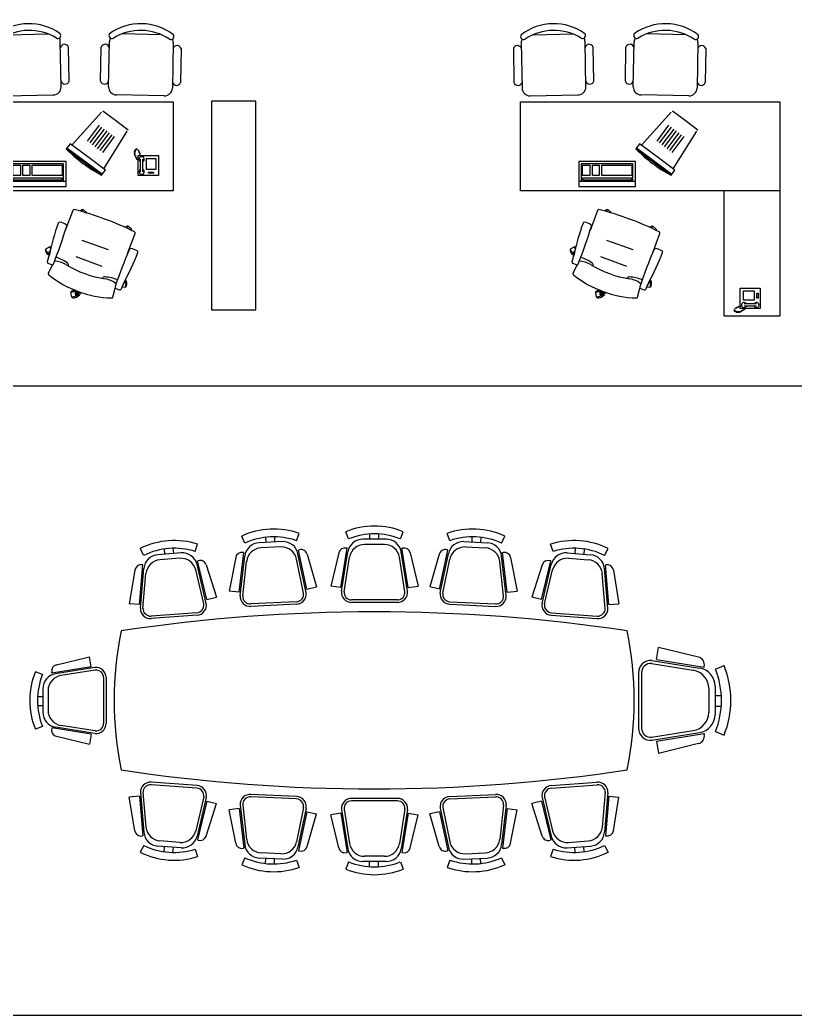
# Model space of a CAD drawing. Header units: millimetres. Extents: x 20731 to 81854, y 49951 to 93037.
# Drawn here: x 56529 to 62658, y 62216 to 70085 of the extents above; entities that cross this region are included whole.
import ezdxf

# ---------------------------------------------------------------- set-up
doc = ezdxf.new("R2010")
doc.units = ezdxf.units.MM
doc.layers.add('www.cad-blocks.net', color=7, linetype='Continuous')

# ---------------------------------------------------------------- blocks, each defined once
blk = doc.blocks.new('A$C54520170')
for p, q in [((1701.6, 2621.6), (1675.9, 2677.2)), ((2109.9, 2640.5), (2130.4, 2698.2)), ((2521.7, 2654.8), (2498.7, 2711.5)), ((2687, 2693.4), (2687, 2652.5)), ((2756.7, 2693.9), (2756.7, 2652.5)), ((2930.5, 2654.8), (2953.6, 2711.5)), ((3321.5, 2640.5), (3301, 2698.2)), ((3729.8, 2621.6), (3755.5, 2677.2)), ((1309.1, 2554.2), (1327.9, 2612.5)), ((1998.1, 2633), (1813.7, 2624.5)), ((1864.9, 2667.8), (1866.8, 2626.9)), ((1934.5, 2671.5), (1936.4, 2630.1)), ((2818.4, 2652.5), (2633.8, 2652.5)), ((2804.9, 2610.9), (2647.4, 2610.9)), ((3433.3, 2633), (3617.7, 2624.5)), ((3496.9, 2671.5), (3495, 2630.1)), ((3566.5, 2667.8), (3564.6, 2626.9)), ((4137.9, 2554.2), (4119.1, 2612.5)), ((901.4, 2524.1), (874.2, 2578.9)), ((1197.5, 2543.7), (1013.4, 2530)), ((1063.4, 2574.7), (1066.4, 2534)), ((1132.8, 2580.4), (1135.9, 2539.1)), ((1656.6, 2233.8), (1692.2, 2546.8)), ((1664.4, 2205.1), (1700, 2518.2)), ((1692.2, 2546.8), (1687.3, 2547.8)), ((1986.4, 2590.9), (1829.1, 2583.6)), ((2185.4, 2229.2), (2121.1, 2537.6)), ((2126.2, 2566.9), (2131, 2568.2)), ((2190.5, 2258.4), (2126.2, 2566.9)), ((2193, 2534.3), (2268.8, 2274.7)), ((2443.7, 2544.9), (2379.9, 2282.1)), ((2458.9, 2269.4), (2508.9, 2580.5)), ((2465.4, 2240.4), (2515.3, 2551.5)), ((2508.9, 2580.5), (2504.1, 2581.7)), ((2986.9, 2240.4), (2936.9, 2551.5)), ((2943.4, 2580.5), (2948.2, 2581.7)), ((2993.3, 2269.4), (2943.4, 2580.5)), ((3008.6, 2544.9), (3072.3, 2282.1)), ((3238.4, 2534.3), (3162.6, 2274.7)), ((3240.9, 2258.4), (3305.2, 2566.9)), ((3246, 2229.2), (3310.3, 2537.6)), ((3305.2, 2566.9), (3300.4, 2568.2)), ((3445, 2590.9), (3602.3, 2583.6)), ((3767, 2205.1), (3731.4, 2518.2)), ((3739.2, 2546.8), (3744.1, 2547.8)), ((3774.8, 2233.8), (3739.2, 2546.8)), ((4249.5, 2543.7), (4433.6, 2530)), ((4314.2, 2580.4), (4311.1, 2539.1)), ((4383.6, 2574.7), (4380.6, 2534)), ((4545.5, 2524.1), (4572.7, 2578.9)), ((867.2, 2135.2), (894.1, 2449.1)), ((894.1, 2449.1), (889.2, 2449.9)), ((1187, 2501.2), (1030, 2489.6)), ((1395.8, 2145.1), (1323.1, 2451.7)), ((1327.4, 2481.1), (1332.1, 2482.6)), ((1400.1, 2174.5), (1327.4, 2481.1)), ((1395, 2450.3), (1478, 2193)), ((1628.7, 2508.2), (1577.1, 2242.8)), ((1684.3, 2202.9), (1715.4, 2477.3)), ((2165.8, 2225.1), (2109.5, 2495.5)), ((2485.1, 2237.3), (2528.9, 2509.9)), ((2967.1, 2237.3), (2923.3, 2509.9)), ((3265.6, 2225.1), (3321.9, 2495.5)), ((3747.1, 2202.9), (3716, 2477.3)), ((3802.7, 2508.2), (3854.3, 2242.8)), ((4051.9, 2450.3), (3969, 2193)), ((4046.8, 2174.5), (4119.6, 2481.1)), ((4051.1, 2145.1), (4123.9, 2451.7)), ((4119.6, 2481.1), (4114.9, 2482.6)), ((4260, 2501.2), (4417, 2489.6)), ((4552.9, 2449.1), (4557.8, 2449.9)), ((4579.8, 2135.2), (4552.9, 2449.1)), ((831.7, 2408.7), (787.5, 2142)), ((875.7, 2106.7), (902.6, 2420.6)), ((895.7, 2105), (919.2, 2380.2)), ((1376.4, 2140.5), (1312.6, 2409.3)), ((4070.6, 2140.5), (4134.4, 2409.3)), ((4551.3, 2105), (4527.7, 2380.2)), ((4571.2, 2106.7), (4544.3, 2420.6)), ((4615.3, 2408.7), (4659.5, 2142)), ((2458.9, 2269.4), (2379.9, 2282.1)), ((2993.3, 2269.4), (3072.3, 2282.1)), ((1656.6, 2233.8), (1577.1, 2242.8)), ((2190.5, 2258.4), (2268.8, 2274.7)), ((3240.9, 2258.4), (3162.6, 2274.7)), ((3774.8, 2233.8), (3854.3, 2242.8)), ((867.2, 2135.2), (787.5, 2142)), ((1400.1, 2174.5), (1478, 2193)), ((2109, 2157.6), (1747.1, 2140.9)), ((2109.9, 2137.6), (1748, 2120.9)), ((2907.3, 2172.5), (2545, 2172.5)), ((2907.3, 2152.5), (2545, 2152.5)), ((3321.5, 2137.6), (3683.4, 2120.9)), ((3322.4, 2157.6), (3684.3, 2140.9)), ((4046.8, 2174.5), (3969, 2193)), ((4579.8, 2135.2), (4659.5, 2142)), ((1321.4, 2071.5), (960.1, 2044.8)), ((1322.9, 2051.6), (961.6, 2024.9)), ((4124, 2051.6), (4485.4, 2024.9)), ((4125.5, 2071.5), (4486.8, 2044.8)), ((4955.4, 1701.5), (4970.7, 1797)), ((5288.7, 1719.9), (4970.7, 1797)), ((211.1, 1659.4), (473.9, 1723.2)), ((486.5, 1644.2), (473.9, 1723.2)), ((4916.5, 1669.8), (5246.4, 1616.8)), ((4920.3, 1693.6), (5296.7, 1633.2)), ((4955.4, 1701.5), (5331.8, 1641)), ((5421.7, 1625.4), (5490.2, 1653.3)), ((101.2, 1581.4), (44.5, 1604.4)), ((175.5, 1594.2), (174.3, 1599.1)), ((486.5, 1644.2), (175.5, 1594.2)), ((515.5, 1637.7), (204.5, 1587.8)), ((518.7, 1618), (246, 1574.2)), ((4813.9, 1597.3), (4813.9, 1158.9)), ((4838.1, 1597.3), (4838.1, 1158.9)), ((5331.8, 1641), (5333.2, 1646.8)), ((583.5, 1558.1), (583.5, 1195.8)), ((603.5, 1558.1), (603.5, 1195.8)), ((103.5, 1469.3), (103.5, 1284.7)), ((145, 1455.7), (145, 1298.3)), ((5368.6, 1473.4), (5368.6, 1282.9)), ((5418.9, 1489.8), (5418.9, 1266.4)), ((62.1, 1407.5), (103.5, 1407.5)), ((62.6, 1337.9), (103.5, 1337.9)), ((5469, 1415.1), (5418.9, 1415.1)), ((5468.3, 1330.8), (5418.9, 1330.8)), ((101.2, 1172.6), (44.5, 1149.5)), ((175.5, 1159.7), (174.3, 1154.9)), ((486.5, 1109.8), (175.5, 1159.7)), ((515.5, 1116.2), (204.5, 1166.2)), ((518.7, 1136), (246, 1179.8)), ((486.5, 1109.8), (473.9, 1030.8)), ((4916.5, 1086.5), (5246.4, 1139.5)), ((4920.3, 1062.6), (5296.7, 1123.1)), ((4955.4, 1054.8), (5331.8, 1115.3)), ((5331.8, 1115.3), (5333.2, 1109.4)), ((5421.7, 1130.8), (5490.2, 1102.9)), ((211.1, 1094.5), (473.9, 1030.8)), ((4955.4, 1054.8), (4970.7, 959.2)), ((5288.7, 1036.4), (4970.7, 959.2)), ((1321.4, 684.5), (960.1, 711.2)), ((1322.9, 704.4), (961.6, 731.1)), ((4124, 704.4), (4485.4, 731.1)), ((4125.5, 684.5), (4486.8, 711.2)), ((875.7, 649.3), (902.6, 335.4)), ((895.7, 651), (919.2, 375.8)), ((2109.9, 618.3), (1748, 635.1)), ((3321.5, 618.3), (3683.4, 635.1)), ((4551.3, 651), (4527.7, 375.8)), ((4571.2, 649.3), (4544.3, 335.4)), ((867.2, 620.8), (787.5, 614)), ((831.7, 347.3), (787.5, 614)), ((867.2, 620.8), (894.1, 306.9)), ((1376.4, 615.4), (1312.6, 346.7)), ((1395.8, 610.8), (1323.1, 304.3)), ((1400.1, 581.4), (1327.4, 274.9)), ((1395, 305.6), (1478, 563)), ((1400.1, 581.4), (1478, 563)), ((1664.4, 550.9), (1700, 237.8)), ((1684.3, 553.1), (1715.4, 278.7)), ((2109, 598.4), (1747.1, 615.1)), ((2907.3, 603.5), (2545, 603.5)), ((2907.3, 583.5), (2545, 583.5)), ((3322.4, 598.4), (3684.3, 615.1)), ((3747.1, 553.1), (3716, 278.7)), ((3767, 550.9), (3731.4, 237.8)), ((4046.8, 581.4), (3969, 563)), ((4051.9, 305.6), (3969, 563)), ((4046.8, 581.4), (4119.6, 274.9)), ((4051.1, 610.8), (4123.9, 304.3)), ((4070.6, 615.4), (4134.4, 346.7)), ((4579.8, 620.8), (4552.9, 306.9)), ((4579.8, 620.8), (4659.5, 614)), ((4615.3, 347.3), (4659.5, 614)), ((1656.6, 522.2), (1577.1, 513.2)), ((1628.7, 247.8), (1577.1, 513.2)), ((1656.6, 522.2), (1692.2, 209.2)), ((2165.8, 530.9), (2109.5, 260.5)), ((2185.4, 526.8), (2121.1, 218.4)), ((2190.5, 497.5), (2126.2, 189.1)), ((2190.5, 497.5), (2268.8, 481.2)), ((2193, 221.7), (2268.8, 481.2)), ((2458.9, 486.5), (2379.9, 473.9)), ((2443.7, 211.1), (2379.9, 473.9)), ((2458.9, 486.5), (2508.9, 175.5)), ((2465.4, 515.5), (2515.3, 204.5)), ((2485.1, 518.7), (2528.9, 246)), ((2967.1, 518.7), (2923.3, 246)), ((2986.9, 515.5), (2936.9, 204.5)), ((2993.3, 486.5), (2943.4, 175.5)), ((2993.3, 486.5), (3072.3, 473.9)), ((3008.6, 211.1), (3072.3, 473.9)), ((3240.9, 497.5), (3162.6, 481.2)), ((3238.4, 221.7), (3162.6, 481.2)), ((3240.9, 497.5), (3305.2, 189.1)), ((3246, 526.8), (3310.3, 218.4)), ((3265.6, 530.9), (3321.9, 260.5)), ((3774.8, 522.2), (3739.2, 209.2)), ((3774.8, 522.2), (3854.3, 513.2)), ((3802.7, 247.8), (3854.3, 513.2)), ((894.1, 306.9), (889.2, 306.1)), ((1187, 254.8), (1030, 266.4)), ((1327.4, 274.9), (1332.1, 273.4)), ((4119.6, 274.9), (4114.9, 273.4)), ((4260, 254.8), (4417, 266.4)), ((4552.9, 306.9), (4557.8, 306.1)), ((901.4, 231.9), (874.2, 177)), ((1197.5, 212.3), (1013.4, 225.9)), ((1063.4, 181.2), (1066.4, 222)), ((1132.8, 175.5), (1135.9, 216.9)), ((1309.1, 201.8), (1327.9, 143.5)), ((1692.2, 209.2), (1687.3, 208.2)), ((1986.4, 165.1), (1829.1, 172.4)), ((2126.2, 189.1), (2131, 187.7)), ((2508.9, 175.5), (2504.1, 174.3)), ((2943.4, 175.5), (2948.2, 174.3)), ((3305.2, 189.1), (3300.4, 187.7)), ((3445, 165.1), (3602.3, 172.4)), ((3739.2, 209.2), (3744.1, 208.2)), ((4137.9, 201.8), (4119.1, 143.5)), ((4249.5, 212.3), (4433.6, 225.9)), ((4314.2, 175.5), (4311.1, 216.9)), ((4383.6, 181.2), (4380.6, 222)), ((4545.5, 231.9), (4572.7, 177)), ((1701.6, 134.4), (1675.9, 78.8)), ((1998.1, 123), (1813.7, 131.5)), ((1864.9, 88.2), (1866.8, 129)), ((1934.5, 84.4), (1936.4, 125.8)), ((2109.9, 115.5), (2130.4, 57.8)), ((2521.7, 101.2), (2498.7, 44.5)), ((2818.4, 103.5), (2633.8, 103.5)), ((2804.9, 145), (2647.4, 145)), ((2687, 62.6), (2687, 103.5)), ((2756.7, 62.1), (2756.7, 103.5)), ((2930.5, 101.2), (2953.6, 44.5)), ((3321.5, 115.5), (3301, 57.8)), ((3433.3, 123), (3617.7, 131.5)), ((3496.9, 84.4), (3495, 125.8)), ((3566.5, 88.2), (3564.6, 129)), ((3729.8, 134.4), (3755.5, 78.8))]:
    blk.add_line(p, q)
for centre, radius, start, end in [((2726.1, 2152.5), 603.5, 67.85911, 112.14089), ((1928.9, 2129.3), 603.5, 70.50311, 114.78488), ((2726.1, 2152.5), 542.3, 67.85911, 112.14089), ((3502.5, 2129.3), 603.5, 65.21512, 109.49689), ((1142.3, 2038.2), 603.5, 72.08514, 116.36691), ((1819.2, 2504.6), 120, 92.64399, 173.52032), ((1928.9, 2129.3), 542.3, 70.50311, 114.78488), ((2003.6, 2513.1), 120, 11.76767, 92.64399), ((2633.8, 2532.5), 120, 90, 170.87633), ((2647.4, 2490.9), 120, 90, 170.87633), ((2804.9, 2490.9), 120, 9.12367, 90), ((2818.4, 2532.5), 120, 9.12367, 90), ((3427.8, 2513.1), 120, 87.35601, 168.23233), ((3502.5, 2129.3), 542.3, 65.21512, 109.49689), ((3612.2, 2504.6), 120, 6.47968, 87.35601), ((4304.7, 2038.2), 603.5, 63.63309, 107.91486), ((1142.3, 2038.2), 542.3, 72.08514, 116.36691), ((1022.2, 2410.4), 120, 94.22602, 175.10235), ((1206.3, 2424), 120, 13.3497, 94.22602), ((1677.8, 2498.7), 50, 79.00732, 169.00732), ((1834.7, 2463.7), 120, 92.64399, 173.52032), ((1992, 2471), 120, 11.76767, 92.64399), ((2145, 2520.3), 50, 16.28067, 106.28067), ((2492.3, 2533.1), 50, 76.36333, 166.36333), ((2960, 2533.1), 50, 13.63667, 103.63667), ((3286.4, 2520.3), 50, 73.71933, 163.71933), ((3439.4, 2471), 120, 87.35601, 168.23233), ((3596.7, 2463.7), 120, 6.47968, 87.35601), ((3753.6, 2498.7), 50, 10.99268, 100.99268), ((4240.6, 2424), 120, 85.77398, 166.6503), ((4304.7, 2038.2), 542.3, 63.63309, 107.91486), ((4424.8, 2410.4), 120, 4.89765, 85.77398), ((881, 2400.5), 50, 80.58935, 170.58935), ((1038.8, 2369.9), 120, 94.22602, 175.10235), ((1195.8, 2381.5), 120, 13.3497, 94.22602), ((1347.4, 2435), 50, 17.8627, 107.8627), ((4099.5, 2435), 50, 72.1373, 162.1373), ((4251.1, 2381.5), 120, 85.77398, 166.6503), ((4408.2, 2369.9), 120, 4.89765, 85.77398), ((4566, 2400.5), 50, 9.41065, 99.41065), ((1744.3, 2200.8), 80, 176.9334, 272.64399), ((1744.3, 2200.8), 60, 176.9334, 272.64399), ((2106.2, 2217.5), 60, 272.64399, 8.35459), ((2106.2, 2217.5), 80, 272.64399, 8.35459), ((2545, 2232.5), 80, 174.28941, 270), ((2545, 2232.5), 60, 174.28941, 270), ((2907.3, 2232.5), 80, 270, 5.71059), ((2907.3, 2232.5), 60, 270, 5.71059), ((3325.2, 2217.5), 80, 171.64541, 267.35601), ((3325.2, 2217.5), 60, 171.64541, 267.35601), ((3687.1, 2200.8), 80, 267.35601, 3.0666), ((3687.1, 2200.8), 60, 267.35601, 3.0666), ((1317, 2131.3), 60, 274.22602, 9.93662), ((1317, 2131.3), 80, 274.22602, 9.93662), ((4129.9, 2131.3), 80, 170.06338, 265.77398), ((4129.9, 2131.3), 60, 170.06338, 265.77398), ((2723.5, -11330.3), 13408.3, 81.42169, 98.57831), ((955.7, 2104.6), 80, 178.51543, 274.22602), ((955.7, 2104.6), 60, 178.51543, 274.22602), ((4491.3, 2104.6), 80, 265.77398, 1.48457), ((4491.3, 2104.6), 60, 265.77398, 1.48457), ((3389.7, 1378), 2722.4, 168.34439, 191.65561), ((2057.2, 1378), 2722.4, 348.34439, 11.65561), ((222.9, 1610.8), 50, 103.63667, 193.63667), ((4910.7, 1597.3), 96.8, 84.28941, 180), ((4910.7, 1597.3), 72.6, 84.28941, 180), ((5274.4, 1661.1), 60.5, 346.36333, 76.36333), ((4813.9, 1378.1), 730.2, 337.85911, 22.14089), ((603.5, 1377), 603.5, 157.85911, 202.14089), ((603.5, 1377), 542.3, 157.85911, 202.14089), ((223.5, 1469.3), 120, 99.12367, 180), ((265, 1455.7), 120, 99.12367, 180), ((523.5, 1558.1), 80, 0, 95.71059), ((523.5, 1558.1), 60, 0, 95.71059), ((5223.4, 1473.4), 145.2, 0, 80.87633), ((5273.7, 1489.8), 145.2, 0, 80.87633), ((4813.9, 1378.1), 656.2, 337.85911, 22.14089), ((223.5, 1284.7), 120, 180, 260.87633), ((265, 1298.3), 120, 180, 260.87633), ((5223.4, 1282.9), 145.2, 279.12367, 0), ((5273.7, 1266.4), 145.2, 279.12367, 0), ((523.5, 1195.8), 80, 264.28941, 0), ((523.5, 1195.8), 60, 264.28941, 0), ((222.9, 1143.1), 50, 166.36333, 256.36333), ((4910.7, 1158.9), 96.8, 180, 275.71059), ((4910.7, 1158.9), 72.6, 180, 275.71059), ((5274.4, 1095.2), 60.5, 283.63667, 13.63667), ((2723.5, 14086.3), 13408.3, 261.42169, 278.57831), ((955.7, 651.3), 80, 85.77398, 181.48457), ((955.7, 651.3), 60, 85.77398, 181.48457), ((4491.3, 651.3), 80, 358.51543, 94.22602), ((4491.3, 651.3), 60, 358.51543, 94.22602), ((1317, 624.6), 60, 350.06338, 85.77398), ((1317, 624.6), 80, 350.06338, 85.77398), ((1744.3, 555.1), 80, 87.35601, 183.0666), ((3687.1, 555.1), 80, 356.9334, 92.64399), ((4129.9, 624.6), 80, 94.22602, 189.93662), ((4129.9, 624.6), 60, 94.22602, 189.93662), ((1744.3, 555.1), 60, 87.35601, 183.0666), ((2106.2, 538.4), 60, 351.64541, 87.35601), ((2106.2, 538.4), 80, 351.64541, 87.35601), ((2545, 523.5), 80, 90, 185.71059), ((2545, 523.5), 60, 90, 185.71059), ((2907.3, 523.5), 80, 354.28941, 90), ((2907.3, 523.5), 60, 354.28941, 90), ((3325.2, 538.4), 80, 92.64399, 188.35459), ((3325.2, 538.4), 60, 92.64399, 188.35459), ((3687.1, 555.1), 60, 356.9334, 92.64399), ((881, 355.4), 50, 189.41065, 279.41065), ((1022.2, 345.6), 120, 184.89765, 265.77398), ((1038.8, 386), 120, 184.89765, 265.77398), ((1195.8, 374.4), 120, 265.77398, 346.6503), ((4251.1, 374.4), 120, 193.3497, 274.22602), ((4408.2, 386), 120, 274.22602, 355.10235), ((4424.8, 345.6), 120, 274.22602, 355.10235), ((4566, 355.4), 50, 260.58935, 350.58935), ((1206.3, 332), 120, 265.77398, 346.6503), ((1347.4, 321), 50, 252.1373, 342.1373), ((1677.8, 257.3), 50, 190.99268, 280.99268), ((1819.2, 251.4), 120, 186.47968, 267.35601), ((1834.7, 292.2), 120, 186.47968, 267.35601), ((1992, 285), 120, 267.35601, 348.23233), ((2647.4, 265), 120, 189.12367, 270), ((2804.9, 265), 120, 270, 350.87633), ((3439.4, 285), 120, 191.76767, 272.64399), ((3596.7, 292.2), 120, 272.64399, 353.52032), ((3612.2, 251.4), 120, 272.64399, 353.52032), ((3753.6, 257.3), 50, 259.00732, 349.00732), ((4099.5, 321), 50, 197.8627, 287.8627), ((4240.6, 332), 120, 193.3497, 274.22602), ((1142.3, 717.8), 603.5, 243.63309, 287.91486), ((1142.3, 717.8), 542.3, 243.63309, 287.91486), ((2003.6, 242.8), 120, 267.35601, 348.23233), ((2145, 235.7), 50, 253.71933, 343.71933), ((2492.3, 222.9), 50, 193.63667, 283.63667), ((2633.8, 223.5), 120, 189.12367, 270), ((2818.4, 223.5), 120, 270, 350.87633), ((2960, 222.9), 50, 256.36333, 346.36333), ((3286.4, 235.7), 50, 196.28067, 286.28067), ((3427.8, 242.8), 120, 191.76767, 272.64399), ((4304.7, 717.8), 603.5, 252.08514, 296.36691), ((4304.7, 717.8), 542.3, 252.08514, 296.36691), ((1928.9, 626.7), 603.5, 245.21512, 289.49689), ((1928.9, 626.7), 542.3, 245.21512, 289.49689), ((2726.1, 603.5), 542.3, 247.85911, 292.14089), ((3502.5, 626.7), 603.5, 250.50311, 294.78488), ((3502.5, 626.7), 542.3, 250.50311, 294.78488), ((2726.1, 603.5), 603.5, 247.85911, 292.14089)]:
    blk.add_arc(centre, radius, start, end)
blk = doc.blocks.new('A$C49B50080')
for p, q in [((156.9, 2175.8), (469.6, 2181.4)), ((1364.5, 2175.8), (1051.8, 2181.4)), ((0, 2065.2), (4.8, 1797.4)), ((62.2, 2111), (68.7, 1753.8)), ((572.9, 1762.9), (566.5, 2120.1)), ((636, 1808.7), (631.2, 2076.6)), ((885.3, 1808.7), (890.2, 2076.6)), ((948.4, 1762.9), (954.9, 2120.1)), ((1459.1, 2111), (1452.7, 1753.8)), ((1521.4, 2065.2), (1516.6, 1797.4)), ((132.8, 1691.9), (511, 1698.8)), ((1388.5, 1691.9), (1010.3, 1698.8)), ((19, 1643.6), (1458.4, 1643.6)), ((19, 941.7), (19, 1643.6)), ((903.1, 1573.9), (1003.1, 1499)), ((1458.4, 1643.6), (1458.4, 941.7)), ((2111.9, 1650), (1761.9, 1650)), ((1761.9, 1650), (1761.9, 0)), ((2111.9, 0), (2111.9, 1650)), ((658.7, 1302.3), (893.1, 1563.9)), ((1003.1, 1499), (1103.2, 1424)), ((781.7, 1334.4), (875.7, 1459.8)), ((801.7, 1319.4), (895.7, 1444.8)), ((821.7, 1304.4), (915.7, 1429.8)), ((841.7, 1289.4), (935.7, 1414.8)), ((861.7, 1274.4), (955.7, 1399.8)), ((881.7, 1259.4), (975.7, 1384.8)), ((901.7, 1244.4), (995.7, 1369.8)), ((1093.2, 1414), (907.1, 1116.1)), ((643.2, 1313.9), (613.2, 1273.9)), ((613.2, 1273.9), (753.2, 1168.9)), ((619.2, 1281.9), (899.3, 1072)), ((783.2, 1208.9), (643.2, 1313.9)), ((1169, 1262.8), (1157.3, 1266.7)), ((1178.2, 1268.4), (1166.5, 1272.3)), ((1188.6, 1258.9), (1176.8, 1262.8)), ((1188.6, 1258.9), (1176.8, 1262.8)), ((923.2, 1104), (783.2, 1208.9)), ((1161.2, 1247.2), (1149.5, 1251.1)), ((1161.2, 1239.4), (1149.5, 1243.3)), ((1161.2, 1231.5), (1149.5, 1235.4)), ((1161.2, 1223.7), (1149.5, 1227.6)), ((1165.1, 1255), (1153.4, 1258.9)), ((1165.1, 1215.9), (1153.4, 1219.8)), ((1169, 1208.1), (1157.3, 1212)), ((1172.9, 1200.3), (1161.2, 1204.2)), ((1176.8, 1192.4), (1165.1, 1196.3)), ((1180.8, 1184.6), (1169, 1188.5)), ((1192.5, 1251.1), (1180.8, 1255)), ((1192.5, 1251.1), (1180.8, 1255)), ((1182.7, 1220.3), (1343.1, 1220.3)), ((1182.7, 1061.8), (1182.7, 1220.3)), ((1196.4, 1243.3), (1184.7, 1247.2)), ((1196.4, 1243.3), (1184.7, 1247.2)), ((1200.3, 1235.4), (1188.6, 1239.4)), ((1200.3, 1235.4), (1188.6, 1239.4)), ((1203.4, 1209.3), (1196.4, 1231.5)), ((1203.4, 1209.3), (1196.4, 1231.5)), ((1200.6, 1092.4), (1200.6, 1190.2)), ((1220.1, 1092.4), (1220.1, 1190.2)), ((1249, 1195.7), (1322.3, 1195.7)), ((1249, 1110.2), (1249, 1195.7)), ((1322.3, 1195.7), (1322.3, 1110.2)), ((1343.1, 1220.3), (1343.1, 1061.8)), ((611.8, 1174.2), (161.8, 1174.2)), ((161.8, 1174.2), (161.8, 974.2)), ((591.3, 1153.7), (182.3, 1153.7)), ((182.3, 1153.7), (182.3, 1018.2)), ((192.3, 1061.8), (192.3, 1143.7)), ((192.3, 1143.7), (250.8, 1143.7)), ((250.8, 1143.7), (250.8, 1061.8)), ((270.8, 1061.8), (270.8, 1143.7)), ((270.8, 1143.7), (325, 1143.7)), ((325, 1143.7), (325, 1061.8)), ((345, 1061.8), (345, 1143.7)), ((345, 1143.7), (581.3, 1143.7)), ((581.3, 1143.7), (581.3, 1061.8)), ((591.3, 1018.2), (591.3, 1153.7)), ((611.8, 974.2), (611.8, 1174.2)), ((753.2, 1168.9), (893.3, 1063.9)), ((893.3, 1063.9), (923.2, 1104)), ((1322.3, 1110.2), (1249, 1110.2)), ((250.8, 1061.8), (192.3, 1061.8)), ((581.3, 1041.8), (192.3, 1041.8)), ((192.3, 1041.8), (192.3, 1028.2)), ((192.3, 1028.2), (581.3, 1028.2)), ((325, 1061.8), (270.8, 1061.8)), ((581.3, 1061.8), (345, 1061.8)), ((581.3, 1028.2), (581.3, 1041.8)), ((1343.1, 1061.8), (1182.7, 1061.8)), ((1264.3, 1088.8), (1304, 1088.8)), ((1264.3, 1079.7), (1264.3, 1088.8)), ((1304, 1079.7), (1264.3, 1079.7)), ((1304, 1088.8), (1304, 1079.7)), ((161.8, 1018.2), (611.8, 1018.2)), ((161.8, 974.2), (611.8, 974.2)), ((1458.4, 941.7), (19, 941.7)), ((733.6, 777.5), (748, 793)), ((775.8, 767), (748, 793)), ((664.9, 786.1), (606.1, 626.3)), ((774.7, 765.9), (775.8, 767)), ((1088.7, 647.9), (1101.6, 662.9)), ((1130.4, 638.2), (1101.6, 662.9)), ((1124.3, 631.1), (1130.4, 638.2)), ((1098.8, 445), (1157.6, 604.8)), ((483.4, 498.8), (450.1, 480.5)), ((474.3, 436.7), (450.1, 480.5)), ((490.9, 485.3), (483.4, 498.8)), ((946.7, 473.5), (740.3, 549.5)), ((476.9, 444.7), (481.6, 444.5)), ((477.6, 439.7), (480.6, 439.5)), ((478, 449.7), (482.7, 449.5)), ((481.1, 454.5), (483.8, 454.4)), ((898.4, 342.1), (691.9, 418.1)), ((498.8, 356), (470.2, 366.5)), ((472, 289), (503.6, 355.4)), ((982.1, 101.2), (1001.2, 172.3)), ((1005.2, 169.6), (1033.7, 159.1)), ((1053.5, 181.6), (1080, 178.3)), ((1075.6, 219.6), (1073.3, 221.4)), ((1079.4, 223), (1075.7, 225.9)), ((1081.8, 227.4), (1078.1, 230.4)), ((1086.2, 227.9), (1080, 178.3)), ((1082.6, 233.2), (1080.5, 234.8)), ((687.4, 145.4), (648.1, 137.9)), ((648.1, 137.9), (655.3, 100.6)), ((700.2, 109.2), (655.3, 100.6)), ((690, 152.7), (684, 135.8)), ((689.5, 122), (699.5, 149)), ((693.2, 117.5), (704.1, 147.2)), ((697.6, 115), (708.8, 145.5)), ((702.6, 114.1), (713.5, 143.8)), ((708.3, 115.1), (718.2, 142.1)), ((727.8, 138.7), (721.5, 122)), ((1761.9, 0), (2111.9, 0))]:
    blk.add_line(p, q)
for centre, radius, start, end in [((319.3, 1842.4), 420.3, 54.162, 127.9018), ((320.1, 1796.7), 412.7, 58.60765, 123.45615), ((1202.1, 1842.4), 420.3, 52.0982, 125.838), ((1201.3, 1796.7), 412.7, 56.54385, 121.39235), ((80.1, 2160.6), 23.2, 144.74393, 302.50871), ((125.3, 2112.2), 63, 153.44746, 181.0319), ((546.9, 2169), 23.2, 239.55508, 37.31987), ((503.5, 2119), 63, 1.0319, 28.61634), ((974.5, 2169), 23.2, 142.68013, 300.44492), ((1017.9, 2119), 63, 151.38366, 178.9681), ((1441.3, 2160.6), 23.2, 237.49129, 35.25607), ((1396.1, 2112.2), 63, 358.9681, 26.55254), ((31.7, 2056.6), 32.8, 17.2921, 164.77169), ((599.9, 2066.9), 32.8, 17.2921, 171.73727), ((921.5, 2066.9), 32.8, 8.26273, 162.7079), ((1489.7, 2056.6), 32.8, 15.22831, 162.7079), ((604.4, 1817.3), 32.8, 190.32653, 344.77169), ((917, 1817.3), 32.8, 195.22831, 349.67347), ((36.2, 1807.1), 32.8, 197.2921, 344.77169), ((131.7, 1755), 63, 181.0319, 271.0319), ((509.9, 1761.8), 63, 271.0319, 1.0319), ((1011.5, 1761.8), 63, 178.9681, 268.9681), ((1389.7, 1755), 63, 268.9681, 358.9681), ((1485.2, 1807.1), 32.8, 195.22831, 342.7079), ((1445.6, 2092.7), 1167.7, 224.52814, 241.76721), ((1210.4, 1190.2), 20.5, 298.49146, 241.50854), ((1210.4, 1190.2), 20.5, 298.49146, 241.50854), ((1210.4, 1092.4), 20.5, 118.49146, 61.50854), ((674.3, 782.7), 10, 76.11413, 159.79583), ((123.6, -1444.6), 2304.4, 63.47754, 76.11413), ((796.7, 711.8), 100, 127.94273, 136.83516), ((741.4, 782.8), 10, 58.98763, 127.94273), ((2312.6, 50.8), 1872.8, 160.18772, 168.12046), ((-3177.5, 1827.9), 3969.8, 338.32449, 342.91432), ((560, 682.1), 10, 82.32845, 160.18772), ((544.7, 568.2), 125, 56.87948, 82.32845), ((607.5, 664.5), 10, 342.91432, 56.87948), ((1153.8, 584), 100, 130.45863, 137.30858), ((1095.4, 652.5), 10, 61.50353, 130.45863), ((1121, 630.5), 10, 345.83616, 37.31141), ((1148.2, 608.3), 10, 339.79583, 63.47754), ((457.8, 471), 10, 130.98763, 199.94273), ((487.4, 487.3), 10, 53.67979, 106.79551), ((4758.6, -1092.7), 3969.8, 156.67735, 161.26717), ((1122.4, 475), 10, 82.71219, 156.67735), ((1107.8, 360.9), 125, 57.26322, 82.71219), ((542.4, 501.7), 100, 199.94273, 217.84041), ((471.3, 446.5), 10, 217.84041, 286.79551), ((-9.4, 539.2), 500, 341.31689, 348.12046), ((491.9, 444.1), 20, 107.98646, 227.4202), ((412, 71.9), 365.3, 54.57659, 70.7015), ((-573.7, 1113), 1872.8, 331.47121, 339.40395), ((1170, 457.7), 10, 339.40395, 57.26322), ((473.7, 375.9), 10, 161.31689, 249.79583), ((502.3, 365.3), 10, 249.79583, 338.32449), ((514.1, 201.2), 185, 58.48699, 87.80209), ((1052.5, 1079.4), 845.1, 238.48699, 261.10468), ((612.1, 353.2), 20, 339.79583, 54.57659), ((481.1, 284.7), 10, 154.57686, 231.58005), ((1001.5, 940.9), 847.6, 231.58005, 268.01162), ((917.1, 241), 20, 85.01508, 159.79583), ((887.1, -103), 365.3, 68.89017, 85.01508), ((893.2, 61.7), 185, 51.78958, 81.10468), ((1067.6, 232.3), 20, 272.17147, 31.60521), ((1008.6, 179), 10, 161.26717, 249.79583), ((1037.2, 168.5), 10, 249.79583, 338.27478), ((1511, -20.3), 500, 151.47121, 158.27478), ((1079.4, 190.5), 10, 274.98763, 343.94273), ((1082.9, 218.3), 10, 1.84041, 70.79551), ((992.9, 215.4), 100, 343.94273, 1.84041), ((660.3, 138.1), 10, 109.84041, 178.79551), ((690.9, 53.4), 100, 91.94273, 109.84041), ((666.7, 104.9), 10, 202.98763, 271.94273), ((663.6, 194.8), 100, 271.94273, 289.84041), ((702.8, 129.1), 20, 160.22409, 339.36758), ((687.8, 143.4), 10, 76.28629, 91.94273), ((694.2, 110.2), 10, 289.84041, 353.76005), ((972.5, 103.8), 10, 268.01162, 345.01481)]:
    blk.add_arc(centre, radius, start, end)
blk = doc.blocks.new('A$C47D9055B')
for p, q in [((156.9, 2224.1), (469.6, 2229.7)), ((1364.5, 2224.1), (1051.8, 2229.7)), ((62.2, 2159.4), (68.7, 1802.2)), ((572.9, 1811.2), (566.5, 2168.4)), ((636, 1857), (631.2, 2124.9)), ((885.3, 1857), (890.2, 2124.9)), ((948.4, 1811.2), (954.9, 2168.4)), ((1459.1, 2159.4), (1452.7, 1802.2)), ((0, 2113.6), (4.8, 1845.7)), ((1521.4, 2113.6), (1516.6, 1845.7)), ((132.8, 1740.3), (511, 1747.1)), ((1388.5, 1740.3), (1010.3, 1747.1)), ((55.5, 1692), (2106.7, 1692)), ((55.5, 990), (55.5, 1692)), ((2106.7, 1692), (2106.7, 0)), ((1013.2, 1350.6), (1247.6, 1612.3)), ((1257.6, 1622.3), (1357.7, 1547.3)), ((1136.2, 1382.7), (1230.2, 1508.1)), ((1357.7, 1547.3), (1457.7, 1472.3)), ((1156.2, 1367.7), (1250.2, 1493.1)), ((1176.2, 1352.7), (1270.2, 1478.1)), ((1196.2, 1337.7), (1290.2, 1463.1)), ((1216.2, 1322.7), (1310.2, 1448.1)), ((1236.2, 1307.7), (1330.2, 1433.1)), ((1256.2, 1292.7), (1350.2, 1418.1)), ((1447.7, 1462.3), (1261.6, 1164.4)), ((997.7, 1362.2), (967.7, 1322.2)), ((1137.7, 1257.2), (997.7, 1362.2)), ((967.7, 1322.2), (1107.8, 1217.2)), ((973.7, 1330.2), (1253.8, 1120.3)), ((966.3, 1222.6), (516.3, 1222.6)), ((516.3, 1222.6), (516.3, 1022.6)), ((945.8, 1202), (536.9, 1202)), ((536.9, 1202), (536.9, 1066.5)), ((546.9, 1110.1), (546.9, 1192)), ((546.9, 1192), (605.3, 1192)), ((605.3, 1192), (605.3, 1110.1)), ((625.3, 1110.1), (625.3, 1192)), ((625.3, 1192), (679.5, 1192)), ((679.5, 1192), (679.6, 1110.1)), ((699.6, 1110.1), (699.5, 1192)), ((699.5, 1192), (935.8, 1192)), ((935.8, 1192), (935.8, 1110.2)), ((945.8, 1066.6), (945.8, 1202)), ((966.3, 1022.6), (966.3, 1222.6)), ((1107.8, 1217.2), (1247.8, 1112.3)), ((1277.8, 1152.3), (1137.7, 1257.2)), ((605.3, 1110.1), (546.9, 1110.1)), ((679.6, 1110.1), (625.3, 1110.1)), ((935.8, 1110.2), (699.6, 1110.1)), ((1247.8, 1112.3), (1277.8, 1152.3)), ((516.3, 1066.5), (966.3, 1066.6)), ((935.8, 1090.2), (546.9, 1090.1)), ((546.9, 1090.1), (546.9, 1076.5)), ((546.9, 1076.5), (935.8, 1076.6)), ((935.8, 1076.6), (935.8, 1090.2)), ((2106.7, 990), (55.5, 990)), ((516.3, 1022.6), (966.3, 1022.6)), ((1668, 0), (1668, 990)), ((664.9, 834.5), (606.1, 674.7)), ((733.6, 825.9), (748, 841.3)), ((775.8, 815.3), (748, 841.3)), ((774.7, 814.2), (775.8, 815.3)), ((1088.7, 696.2), (1101.6, 711.3)), ((1130.4, 686.5), (1101.6, 711.3)), ((1098.8, 493.3), (1157.6, 653.1)), ((1124.3, 679.4), (1130.4, 686.5)), ((946.7, 521.8), (740.3, 597.8)), ((483.4, 547.1), (450.1, 528.8)), ((474.3, 485), (450.1, 528.8)), ((476.9, 493), (481.6, 492.8)), ((477.6, 488), (480.6, 487.9)), ((478, 498), (482.7, 497.8)), ((481.1, 502.9), (483.8, 502.8)), ((490.9, 533.6), (483.4, 547.1)), ((498.8, 404.3), (470.2, 414.8)), ((472, 337.3), (503.6, 403.8)), ((898.4, 390.4), (691.9, 466.4)), ((1075.6, 267.9), (1073.3, 269.7)), ((1079.4, 271.3), (1075.7, 274.2)), ((1081.8, 275.8), (1078.1, 278.7)), ((1086.2, 276.2), (1080, 226.6)), ((1082.6, 281.5), (1080.5, 283.2)), ((687.4, 193.8), (648.1, 186.2)), ((648.1, 186.2), (655.3, 148.9)), ((700.2, 157.5), (655.3, 148.9)), ((690, 201), (684, 184.1)), ((689.5, 170.3), (699.5, 197.3)), ((693.2, 165.8), (704.1, 195.5)), ((697.6, 163.3), (708.8, 193.8)), ((702.6, 162.4), (713.5, 192.1)), ((708.3, 163.4), (718.2, 190.4)), ((727.8, 187.1), (721.5, 170.3)), ((982.1, 149.6), (1001.2, 220.6)), ((1005.2, 217.9), (1033.7, 207.4)), ((1053.5, 229.9), (1080, 226.6)), ((1794.2, 58.6), (1794.2, 219)), ((1794.2, 219), (1952.6, 219)), ((1818.7, 125), (1818.7, 198.3)), ((1818.7, 198.3), (1904.3, 198.3)), ((1904.3, 198.3), (1904.3, 125)), ((1925.6, 140.2), (1925.6, 179.9)), ((1925.6, 179.9), (1934.8, 179.9)), ((1934.8, 179.9), (1934.8, 140.2)), ((1952.6, 219), (1952.6, 58.6)), ((1805.2, 79.4), (1782.9, 72.3)), ((1805.2, 79.4), (1782.9, 72.3)), ((1904.3, 125), (1818.7, 125)), ((1922.1, 96.1), (1824.3, 96.1)), ((1934.8, 140.2), (1925.6, 140.2)), ((1746.1, 54.1), (1742.2, 42.4)), ((1751.7, 44.9), (1747.8, 33.2)), ((1755.6, 64.5), (1751.7, 52.8)), ((1755.6, 64.5), (1751.7, 52.8)), ((1759.5, 41), (1755.6, 29.3)), ((1763.4, 68.4), (1759.5, 56.7)), ((1763.4, 68.4), (1759.5, 56.7)), ((1767.3, 37.1), (1763.4, 25.4)), ((1771.2, 72.3), (1767.3, 60.6)), ((1771.2, 72.3), (1767.3, 60.6)), ((1775.1, 37.1), (1771.2, 25.4)), ((1779, 76.2), (1775.1, 64.5)), ((1779, 76.2), (1775.1, 64.5)), ((1782.9, 37.1), (1779, 25.4)), ((1790.8, 37.1), (1786.9, 25.4)), ((1952.6, 58.6), (1794.2, 58.6)), ((1798.6, 41), (1794.7, 29.3)), ((1806.4, 44.9), (1802.5, 33.2)), ((1814.2, 48.9), (1810.3, 37.1)), ((1822, 52.8), (1818.1, 41)), ((1922.1, 76.5), (1824.3, 76.5)), ((1829.9, 56.7), (1826, 44.9)), ((1668, 0), (2106.7, 0))]:
    blk.add_line(p, q)
for centre, radius, start, end in [((319.3, 1890.7), 420.3, 54.162, 127.9018), ((1202.1, 1890.7), 420.3, 52.0982, 125.838), ((80.1, 2209), 23.2, 144.74393, 302.50871), ((320.1, 1845), 412.7, 58.60765, 123.45615), ((546.9, 2217.4), 23.2, 239.55508, 37.31987), ((974.5, 2217.4), 23.2, 142.68013, 300.44492), ((1201.3, 1845), 412.7, 56.54385, 121.39235), ((1441.3, 2209), 23.2, 237.49129, 35.25607), ((31.7, 2104.9), 32.8, 17.2921, 164.77169), ((125.3, 2160.5), 63, 153.44746, 181.0319), ((503.5, 2167.3), 63, 1.0319, 28.61634), ((599.9, 2115.2), 32.8, 17.2921, 171.73727), ((921.5, 2115.2), 32.8, 8.26273, 162.7079), ((1017.9, 2167.3), 63, 151.38366, 178.9681), ((1396.1, 2160.5), 63, 358.9681, 26.55254), ((1489.7, 2104.9), 32.8, 15.22831, 162.7079), ((36.2, 1855.4), 32.8, 197.2921, 344.77169), ((509.9, 1810.1), 63, 271.0319, 1.0319), ((604.4, 1865.7), 32.8, 190.32653, 344.77169), ((917, 1865.7), 32.8, 195.22831, 349.67347), ((1011.5, 1810.1), 63, 178.9681, 268.9681), ((1485.2, 1855.4), 32.8, 195.22831, 342.7079), ((131.7, 1803.3), 63, 181.0319, 271.0319), ((1389.7, 1803.3), 63, 268.9681, 358.9681), ((1800.2, 2141), 1167.7, 224.52814, 241.76721), ((674.3, 831), 10, 76.11413, 159.79583), ((123.6, -1396.3), 2304.4, 63.47754, 76.11413), ((796.7, 760.1), 100, 127.94273, 136.83516), ((741.4, 831.1), 10, 58.98763, 127.94273), ((2312.6, 99.1), 1872.8, 160.18772, 168.12046), ((-3177.5, 1876.2), 3969.8, 338.32449, 342.91432), ((560, 730.5), 10, 82.32845, 160.18772), ((544.7, 616.5), 125, 56.87948, 82.32845), ((607.5, 712.8), 10, 342.91432, 56.87948), ((1153.8, 632.3), 100, 130.45863, 137.30858), ((1095.4, 700.8), 10, 61.50353, 130.45863), ((1121, 678.8), 10, 345.83616, 37.31141), ((1148.2, 656.6), 10, 339.79583, 63.47754), ((457.8, 519.3), 10, 130.98763, 199.94273), ((542.4, 550), 100, 199.94273, 217.84041), ((471.3, 494.8), 10, 217.84041, 286.79551), ((-9.4, 587.5), 500, 341.31689, 348.12046), ((491.9, 492.4), 20, 107.98646, 227.4202), ((487.4, 535.6), 10, 53.67979, 106.79551), ((4758.6, -1044.4), 3969.8, 156.67735, 161.26717), ((-573.7, 1161.3), 1872.8, 331.47121, 339.40395), ((1122.4, 523.3), 10, 82.71219, 156.67735), ((1107.8, 409.2), 125, 57.26322, 82.71219), ((1170, 506), 10, 339.40395, 57.26322), ((473.7, 424.2), 10, 161.31689, 249.79583), ((502.3, 413.7), 10, 249.79583, 338.32449), ((514.1, 249.5), 185, 58.48699, 87.80209), ((412, 120.2), 365.3, 54.57659, 70.7015), ((1052.5, 1127.7), 845.1, 238.48699, 261.10468), ((612.1, 401.6), 20, 339.79583, 54.57659), ((481.1, 333), 10, 154.57686, 231.58005), ((1001.5, 989.2), 847.6, 231.58005, 268.01162), ((917.1, 289.3), 20, 85.01508, 159.79583), ((887.1, -54.7), 365.3, 68.89017, 85.01508), ((893.2, 110), 185, 51.78958, 81.10468), ((1511, 28), 500, 151.47121, 158.27478), ((1067.6, 280.6), 20, 272.17147, 31.60521), ((1082.9, 266.6), 10, 1.84041, 70.79551), ((992.9, 263.7), 100, 343.94273, 1.84041), ((660.3, 186.4), 10, 109.84041, 178.79551), ((690.9, 101.8), 100, 91.94273, 109.84041), ((702.8, 177.4), 20, 160.22409, 339.36758), ((687.8, 191.7), 10, 76.28629, 91.94273), ((694.2, 158.5), 10, 289.84041, 353.76005), ((1008.6, 227.3), 10, 161.26717, 249.79583), ((1037.2, 216.8), 10, 249.79583, 338.27478), ((1079.4, 238.8), 10, 274.98763, 343.94273), ((666.7, 153.2), 10, 202.98763, 271.94273), ((663.6, 243.2), 100, 271.94273, 289.84041), ((972.5, 152.2), 10, 268.01162, 345.01481), ((1824.3, 86.3), 20.5, 28.49146, 331.50854), ((1824.3, 86.3), 20.5, 28.49146, 331.50854), ((1922.1, 86.3), 20.5, 208.49146, 151.50854)]:
    blk.add_arc(centre, radius, start, end)
blk = doc.blocks.new('FORMAT')
at = {"layer": 'www.cad-blocks.net', "color": 155, "true_color": 0x546d8e}
for p, q in [((26338.8, 67192.6), (81853.7, 67192.6)), ((26338.8, 62216.1), (70193.3, 62216.1))]:
    blk.add_line(p, q, dxfattribs=at)

msp = doc.modelspace()

# ---------------------------------------------------------------- block references
for name, p in [('FORMAT', (0, 0)), ('A$C49B50080', (56281.7, 67792.1)), ('A$C47D9055B', (60430.6, 67743.8)), ('A$C54520170', (56606.3, 63326.4))]:
    msp.add_blockref(name, p)

doc.saveas('drawing.dxf')
